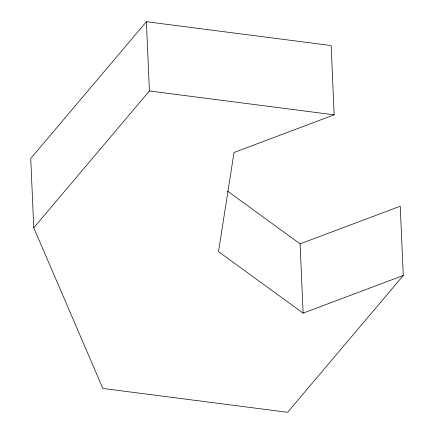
<?xml version="1.0" encoding="UTF-8"?>
<svg xmlns="http://www.w3.org/2000/svg" width="434" height="434" viewBox="0 0 434 434"><rect width="100%" height="100%" fill="white"/><g stroke="black" fill="none" stroke-linecap="round" stroke-linejoin="round"><path stroke-width="0.65" d="M403.262 275.492L303.127 313.142L218.514 251.639L234.034 152.48L334.169 114.831L331.142 45.554L146.394 21.7L30.738 158.508L33.765 227.785L102.858 388.446L287.606 412.3L403.262 275.492L400.235 206.215L300.1 243.87L227.497 191.09M33.765 227.785L149.415 90.977L146.394 21.7M149.415 90.977L334.169 114.831M300.1 243.87L303.127 313.142"/></g></svg>
